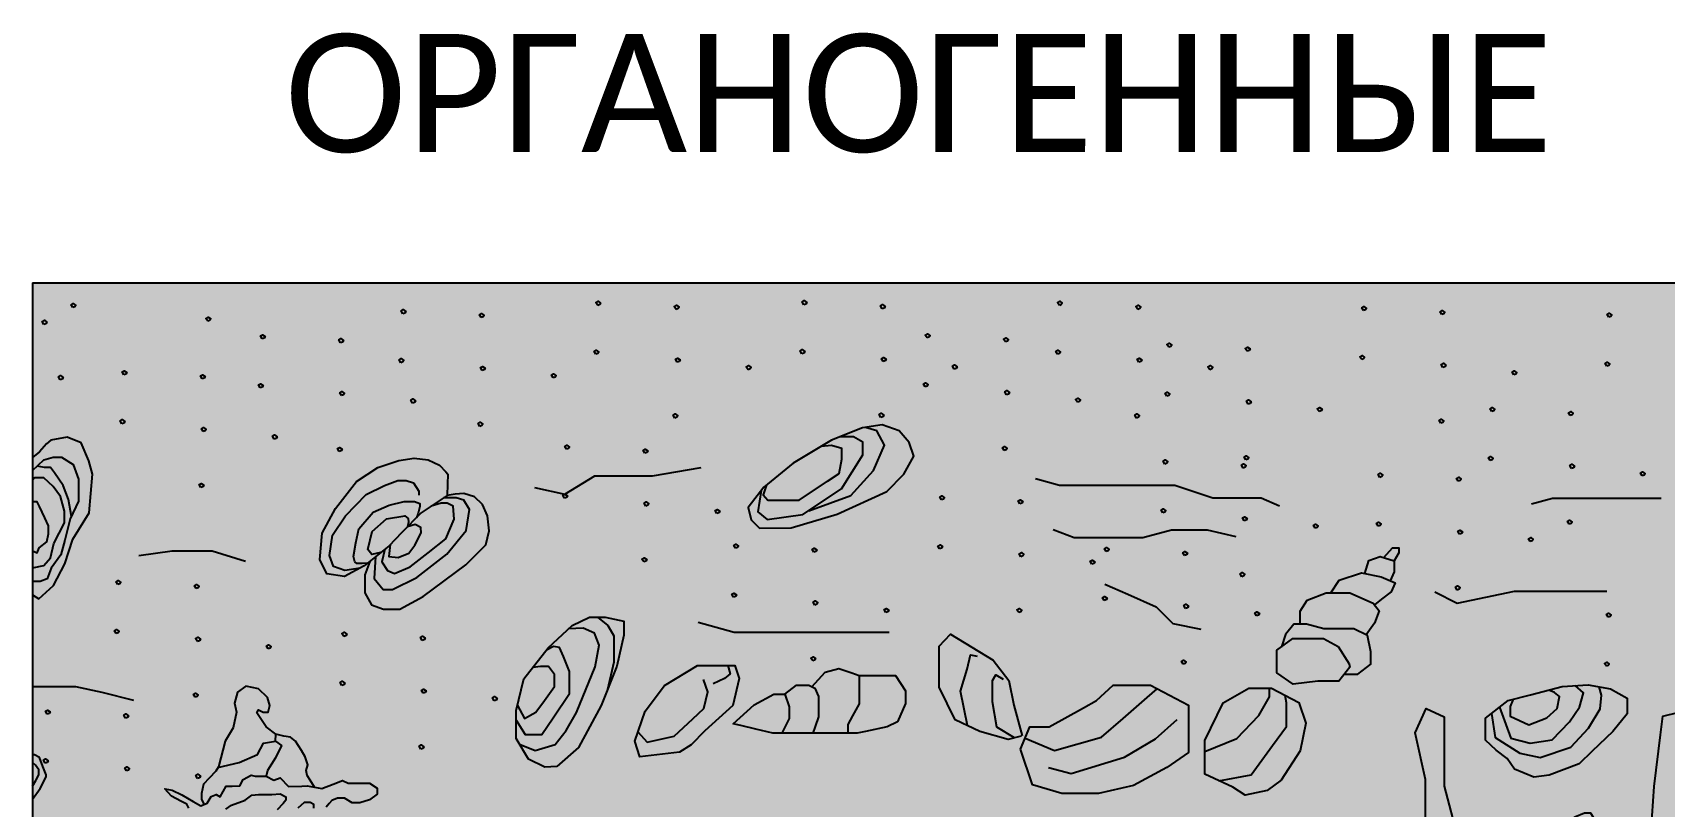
# Model space of a CAD drawing. Header units: millimetres. Extents: x 39 to 1913, y -1214 to 273.
# Drawn here: x 1341 to 1410, y 174.2 to 206.9 of the extents above; entities that cross this region are included whole.
import ezdxf

# ---------------------------------------------------------------- set-up
doc = ezdxf.new("R2010")
doc.units = ezdxf.units.MM
doc.styles.get("Standard").update_dxf_attribs({"font": 'arial.ttf'})

msp = doc.modelspace()

# ---------------------------------------------------------------- hatches: boundary and pattern name
at = {"transparency": 33554470}
h = msp.add_hatch(color=33, dxfattribs=at)
h.dxf.hatch_style = 1
h.paths.add_polyline_path([(1415.963, 196.321), (1340.963, 196.321), (1340.963, 130.539), (1415.963, 130.539)])

# ---------------------------------------------------------------- linework, layer by layer
at = {"color": 252}
for points in [[(1340.963, 196.321), (1415.963, 196.321)], [(1340.963, 196.321), (1340.963, 130.539)], [(1364.88, 195.362), (1364.807, 195.483), (1364.895, 195.537), (1365.006, 195.456), (1364.964, 195.392), (1364.88, 195.362)], [(1373.602, 195.388), (1373.529, 195.509), (1373.617, 195.562), (1373.728, 195.482), (1373.686, 195.418), (1373.602, 195.388)], [(1384.421, 195.362), (1384.348, 195.483), (1384.436, 195.537), (1384.547, 195.456), (1384.505, 195.392), (1384.421, 195.362)], [(1342.664, 195.269), (1342.59, 195.39), (1342.679, 195.444), (1342.79, 195.363), (1342.747, 195.299), (1342.664, 195.269)], [(1348.373, 194.692), (1348.3, 194.813), (1348.388, 194.867), (1348.499, 194.786), (1348.456, 194.722), (1348.373, 194.692)], [(1356.628, 195.009), (1356.555, 195.13), (1356.643, 195.184), (1356.754, 195.103), (1356.712, 195.039), (1356.628, 195.009)], [(1359.945, 194.842), (1359.871, 194.963), (1359.96, 195.016), (1360.071, 194.936), (1360.028, 194.872), (1359.945, 194.842)], [(1368.197, 195.194), (1368.124, 195.315), (1368.212, 195.369), (1368.323, 195.289), (1368.281, 195.225), (1368.197, 195.194)], [(1376.919, 195.22), (1376.846, 195.341), (1376.934, 195.395), (1377.045, 195.314), (1377.002, 195.25), (1376.919, 195.22)], [(1387.738, 195.194), (1387.665, 195.315), (1387.753, 195.369), (1387.864, 195.289), (1387.821, 195.225), (1387.738, 195.194)], [(1397.297, 195.14), (1397.223, 195.261), (1397.312, 195.315), (1397.423, 195.234), (1397.38, 195.17), (1397.297, 195.14)], [(1400.613, 194.972), (1400.54, 195.093), (1400.628, 195.147), (1400.74, 195.066), (1400.697, 195.002), (1400.613, 194.972)], [(1407.679, 194.857), (1407.605, 194.978), (1407.694, 195.031), (1407.805, 194.951), (1407.762, 194.887), (1407.679, 194.857)], [(1341.443, 194.554), (1341.37, 194.675), (1341.458, 194.729), (1341.569, 194.648), (1341.527, 194.584), (1341.443, 194.554)], [(1350.675, 193.946), (1350.601, 194.067), (1350.69, 194.121), (1350.801, 194.04), (1350.758, 193.976), (1350.675, 193.946)], [(1378.82, 193.982), (1378.746, 194.103), (1378.835, 194.156), (1378.946, 194.076), (1378.903, 194.012), (1378.82, 193.982)], [(1353.992, 193.778), (1353.918, 193.899), (1354.007, 193.953), (1354.118, 193.872), (1354.075, 193.808), (1353.992, 193.778)], [(1364.801, 193.29), (1364.728, 193.411), (1364.816, 193.464), (1364.928, 193.384), (1364.885, 193.32), (1364.801, 193.29)], [(1373.523, 193.315), (1373.45, 193.436), (1373.538, 193.49), (1373.649, 193.41), (1373.607, 193.346), (1373.523, 193.315)], [(1382.137, 193.814), (1382.063, 193.935), (1382.152, 193.988), (1382.263, 193.908), (1382.22, 193.844), (1382.137, 193.814)], [(1384.342, 193.29), (1384.269, 193.411), (1384.357, 193.464), (1384.468, 193.384), (1384.426, 193.32), (1384.342, 193.29)], [(1389.05, 193.589), (1388.976, 193.711), (1389.065, 193.764), (1389.176, 193.684), (1389.133, 193.62), (1389.05, 193.589)], [(1392.367, 193.422), (1392.293, 193.543), (1392.382, 193.596), (1392.493, 193.516), (1392.45, 193.452), (1392.367, 193.422)], [(1356.549, 192.937), (1356.476, 193.058), (1356.564, 193.112), (1356.675, 193.031), (1356.633, 192.967), (1356.549, 192.937)], [(1359.991, 192.606), (1359.918, 192.727), (1360.006, 192.781), (1360.118, 192.7), (1360.075, 192.636), (1359.991, 192.606)], [(1368.244, 192.959), (1368.17, 193.08), (1368.259, 193.133), (1368.37, 193.053), (1368.327, 192.989), (1368.244, 192.959)], [(1371.244, 192.641), (1371.171, 192.762), (1371.259, 192.816), (1371.37, 192.736), (1371.328, 192.672), (1371.244, 192.641)], [(1376.966, 192.984), (1376.892, 193.105), (1376.981, 193.159), (1377.092, 193.079), (1377.049, 193.014), (1376.966, 192.984)], [(1379.966, 192.667), (1379.893, 192.788), (1379.981, 192.842), (1380.092, 192.761), (1380.049, 192.697), (1379.966, 192.667)], [(1387.785, 192.959), (1387.711, 193.08), (1387.8, 193.133), (1387.911, 193.053), (1387.868, 192.989), (1387.785, 192.959)], [(1390.785, 192.641), (1390.712, 192.762), (1390.8, 192.816), (1390.911, 192.736), (1390.869, 192.672), (1390.785, 192.641)], [(1397.218, 193.068), (1397.144, 193.189), (1397.233, 193.242), (1397.344, 193.162), (1397.301, 193.098), (1397.218, 193.068)], [(1400.66, 192.737), (1400.587, 192.858), (1400.675, 192.911), (1400.786, 192.831), (1400.744, 192.767), (1400.66, 192.737)], [(1407.6, 192.784), (1407.526, 192.905), (1407.615, 192.959), (1407.726, 192.879), (1407.683, 192.815), (1407.6, 192.784)], [(1342.124, 192.215), (1342.051, 192.336), (1342.139, 192.39), (1342.25, 192.309), (1342.208, 192.245), (1342.124, 192.215)], [(1344.819, 192.422), (1344.746, 192.544), (1344.834, 192.597), (1344.945, 192.517), (1344.903, 192.453), (1344.819, 192.422)], [(1348.136, 192.255), (1348.063, 192.376), (1348.151, 192.429), (1348.262, 192.349), (1348.22, 192.285), (1348.136, 192.255)], [(1350.596, 191.874), (1350.522, 191.995), (1350.611, 192.048), (1350.722, 191.968), (1350.679, 191.904), (1350.596, 191.874)], [(1362.992, 192.289), (1362.919, 192.41), (1363.007, 192.463), (1363.118, 192.383), (1363.075, 192.319), (1362.992, 192.289)], [(1378.741, 191.909), (1378.667, 192.03), (1378.756, 192.084), (1378.867, 192.003), (1378.824, 191.939), (1378.741, 191.909)], [(1403.661, 192.419), (1403.587, 192.54), (1403.675, 192.594), (1403.787, 192.513), (1403.744, 192.449), (1403.661, 192.419)], [(1354.038, 191.543), (1353.965, 191.664), (1354.053, 191.717), (1354.164, 191.637), (1354.122, 191.573), (1354.038, 191.543)], [(1357.039, 191.225), (1356.965, 191.346), (1357.054, 191.4), (1357.165, 191.319), (1357.122, 191.255), (1357.039, 191.225)], [(1382.183, 191.578), (1382.11, 191.699), (1382.198, 191.753), (1382.309, 191.672), (1382.267, 191.608), (1382.183, 191.578)], [(1385.184, 191.261), (1385.11, 191.382), (1385.199, 191.435), (1385.31, 191.355), (1385.267, 191.291), (1385.184, 191.261)], [(1388.971, 191.517), (1388.897, 191.638), (1388.986, 191.692), (1389.097, 191.611), (1389.054, 191.547), (1388.971, 191.517)], [(1392.413, 191.186), (1392.34, 191.307), (1392.428, 191.361), (1392.539, 191.28), (1392.497, 191.216), (1392.413, 191.186)], [(1368.149, 190.594), (1368.075, 190.715), (1368.163, 190.769), (1368.275, 190.688), (1368.232, 190.624), (1368.149, 190.594)], [(1376.87, 190.62), (1376.797, 190.741), (1376.885, 190.794), (1376.996, 190.714), (1376.954, 190.65), (1376.87, 190.62)], [(1387.689, 190.594), (1387.616, 190.715), (1387.704, 190.769), (1387.816, 190.688), (1387.773, 190.624), (1387.689, 190.594)], [(1395.414, 190.869), (1395.34, 190.99), (1395.429, 191.043), (1395.54, 190.963), (1395.497, 190.899), (1395.414, 190.869)], [(1402.732, 190.865), (1402.659, 190.986), (1402.747, 191.04), (1402.859, 190.959), (1402.816, 190.895), (1402.732, 190.865)], [(1406.049, 190.697), (1405.976, 190.818), (1406.064, 190.872), (1406.175, 190.791), (1406.133, 190.727), (1406.049, 190.697)], [(1344.74, 190.35), (1344.667, 190.471), (1344.755, 190.525), (1344.866, 190.444), (1344.824, 190.38), (1344.74, 190.35)], [(1348.183, 190.019), (1348.109, 190.14), (1348.198, 190.194), (1348.309, 190.113), (1348.266, 190.049), (1348.183, 190.019)], [(1359.896, 190.241), (1359.823, 190.362), (1359.911, 190.416), (1360.022, 190.335), (1359.98, 190.271), (1359.896, 190.241)], [(1371.734, 185.931), (1373.063, 185.954), (1375.015, 186.519), (1377.12, 187.483), (1377.837, 188.223), (1378.261, 188.976), (1378.061, 189.564), (1377.637, 190.046), (1376.92, 190.304), (1376.085, 190.175), (1374.78, 189.658), (1373.157, 188.682), (1371.91, 187.671), (1371.251, 186.801), (1371.381, 186.284), (1371.734, 185.931)], [(1373.815, 186.672), (1375.591, 187.318), (1376.555, 188.376), (1377.014, 189.446), (1376.697, 190.057), (1376.216, 190.195)], [(1400.565, 190.372), (1400.491, 190.493), (1400.58, 190.547), (1400.691, 190.466), (1400.648, 190.402), (1400.565, 190.372)], [(1340.963, 183.113), (1341.22, 182.944), (1341.842, 183.502), (1342.329, 184.427), (1342.661, 185.466), (1343.361, 186.575), (1343.495, 188.22), (1343.347, 188.786), (1343.022, 189.548), (1342.421, 189.789), (1341.729, 189.654), (1341.545, 189.506), (1341.248, 189.16), (1340.963, 188.927)], [(1351.183, 189.702), (1351.11, 189.823), (1351.198, 189.876), (1351.309, 189.796), (1351.267, 189.732), (1351.183, 189.702)], [(1353.943, 189.178), (1353.87, 189.299), (1353.958, 189.353), (1354.069, 189.272), (1354.026, 189.208), (1353.943, 189.178)], [(1363.56, 189.274), (1363.486, 189.395), (1363.575, 189.448), (1363.686, 189.368), (1363.643, 189.304), (1363.56, 189.274)], [(1366.876, 189.106), (1366.803, 189.227), (1366.891, 189.281), (1367.003, 189.2), (1366.96, 189.136), (1366.876, 189.106)], [(1371.804, 187.53), (1371.663, 186.625), (1372.051, 186.295), (1373.568, 186.507), (1375.203, 187.6), (1376.097, 189.035), (1376.097, 189.575), (1375.709, 189.799), (1375.141, 189.801)], [(1372.032, 187.77), (1371.887, 187.342), (1372.086, 187.118), (1372.486, 187.118), (1373.404, 187.118), (1374.603, 187.918), (1375.105, 188.252), (1375.215, 188.858), (1375.215, 189.305), (1374.78, 189.434), (1374.335, 189.391)], [(1382.088, 189.214), (1382.015, 189.335), (1382.103, 189.388), (1382.214, 189.308), (1382.171, 189.244), (1382.088, 189.214)], [(1340.963, 188.369), (1341.432, 188.828), (1341.835, 188.934), (1342.188, 188.934), (1342.683, 188.63), (1342.909, 188.009), (1342.909, 187.069), (1342.555, 186.334), (1342.322, 185.43), (1342.16, 184.801), (1341.75, 184.236), (1341.573, 183.784), (1341.283, 183.671), (1340.963, 183.671)], [(1342.601, 186.429), (1342.478, 187.14), (1342.259, 187.74), (1341.884, 188.27), (1341.725, 188.496), (1341.467, 188.496), (1341.154, 188.556)], [(1358.533, 188.212), (1358.523, 187.792), (1358.511, 187.319), (1357.404, 186.577), (1356.576, 185.729), (1356.049, 185.19), (1354.996, 184.336), (1354.168, 183.881), (1353.417, 183.996), (1353.115, 184.606), (1353.211, 185.723), (1353.789, 186.769), (1354.675, 187.912), (1355.568, 188.496), (1356.467, 188.798), (1357.115, 188.894), (1357.706, 188.824), (1358.188, 188.605), (1358.451, 188.323), (1358.533, 188.212)], [(1388.882, 188.647), (1388.809, 188.768), (1388.897, 188.821), (1389.009, 188.741), (1388.966, 188.677), (1388.882, 188.647)], [(1392.199, 188.479), (1392.126, 188.6), (1392.214, 188.654), (1392.325, 188.573), (1392.283, 188.509), (1392.199, 188.479)], [(1392.318, 188.821), (1392.245, 188.943), (1392.333, 188.996), (1392.444, 188.916), (1392.401, 188.852), (1392.318, 188.821)], [(1402.653, 188.793), (1402.58, 188.914), (1402.668, 188.967), (1402.78, 188.887), (1402.737, 188.823), (1402.653, 188.793)], [(1406.096, 188.462), (1406.023, 188.583), (1406.111, 188.636), (1406.222, 188.556), (1406.179, 188.492), (1406.096, 188.462)], [(1340.963, 184.251), (1341.439, 184.349), (1341.722, 184.674), (1341.863, 185.282), (1342.315, 186.165), (1342.315, 186.652), (1342.146, 187.274), (1341.828, 187.698), (1341.439, 188.058), (1341.036, 188.058), (1340.963, 187.966)], [(1354.822, 184.241), (1354.172, 184.137), (1353.703, 184.304), (1353.526, 184.783), (1353.662, 185.637), (1354.204, 186.46), (1355.079, 187.356), (1355.86, 187.742), (1356.424, 187.95), (1356.776, 187.95), (1357.087, 187.852), (1357.316, 187.497), (1357.316, 187.329)], [(1362.205, 187.651), (1363.496, 187.376), (1364.762, 188.15), (1367.201, 188.15), (1369.258, 188.503)], [(1383.407, 188.037), (1384.432, 187.757), (1386.371, 187.757), (1388.44, 187.757), (1389.316, 187.757), (1390.92, 187.217), (1392.97, 187.217), (1393.735, 186.881)], [(1397.992, 188.084), (1397.919, 188.205), (1398.007, 188.258), (1398.118, 188.178), (1398.076, 188.114), (1397.992, 188.084)], [(1401.309, 187.916), (1401.236, 188.037), (1401.324, 188.09), (1401.435, 188.01), (1401.393, 187.946), (1401.309, 187.916)], [(1409.096, 188.144), (1409.023, 188.265), (1409.111, 188.319), (1409.223, 188.238), (1409.18, 188.174), (1409.096, 188.144)], [(1348.087, 187.654), (1348.014, 187.776), (1348.102, 187.829), (1348.214, 187.749), (1348.171, 187.685), (1348.087, 187.654)], [(1355.23, 184.526), (1355.029, 183.964), (1355.029, 183.194), (1355.306, 182.687), (1355.819, 182.502), (1356.504, 182.502), (1357.492, 183.036), (1359.303, 184.379), (1360.146, 185.221), (1360.291, 185.827), (1360.212, 186.459), (1360.001, 186.933), (1359.672, 187.256), (1359.218, 187.407), (1358.849, 187.373), (1358.511, 187.319)], [(1355.482, 184.73), (1355.418, 183.799), (1355.806, 183.338), (1356.195, 183.338), (1357.229, 183.845), (1358.5, 184.833), (1359.316, 185.84), (1359.455, 186.716), (1359.218, 187.111), (1358.895, 187.223), (1358.348, 187.21)], [(1363.481, 187.201), (1363.407, 187.323), (1363.496, 187.376), (1363.607, 187.296), (1363.564, 187.232), (1363.481, 187.201)], [(1379.434, 187.129), (1379.36, 187.25), (1379.449, 187.304), (1379.56, 187.223), (1379.517, 187.159), (1379.434, 187.129)], [(1404.4, 186.968), (1405.297, 187.207), (1406.999, 187.207), (1408.493, 187.207), (1409.897, 187.207)], [(1340.963, 184.978), (1341.149, 184.893), (1341.246, 185.107), (1341.559, 185.36), (1341.637, 185.699), (1341.637, 186.031), (1341.474, 186.377), (1341.251, 186.853), (1341.156, 187.054), (1340.963, 187.054)], [(1355.145, 184.457), (1354.917, 184.431), (1354.684, 184.431), (1354.603, 184.515), (1354.54, 184.729), (1354.641, 185.31), (1354.776, 185.907), (1355.374, 186.608), (1356.049, 186.906), (1356.691, 187.062), (1357.133, 187.062), (1357.345, 186.976), (1357.345, 186.846), (1357.276, 186.574), (1357.206, 186.374)], [(1355.866, 185.042), (1355.744, 184.505), (1355.979, 184.139), (1356.274, 184.014), (1356.936, 184.296), (1357.702, 184.892), (1358.455, 185.478), (1358.803, 186.319), (1358.756, 186.861), (1358.514, 186.984), (1358.26, 186.984), (1357.834, 186.865)], [(1366.923, 186.87), (1366.85, 186.991), (1366.938, 187.045), (1367.049, 186.965), (1367.007, 186.901), (1366.923, 186.87)], [(1369.924, 186.553), (1369.85, 186.674), (1369.938, 186.728), (1370.05, 186.647), (1370.007, 186.583), (1369.924, 186.553)], [(1382.75, 186.961), (1382.677, 187.083), (1382.765, 187.136), (1382.877, 187.056), (1382.834, 186.992), (1382.75, 186.961)], [(1388.803, 186.575), (1388.73, 186.696), (1388.818, 186.749), (1388.93, 186.669), (1388.887, 186.605), (1388.803, 186.575)], [(1355.692, 184.901), (1355.317, 184.818), (1355.144, 185.03), (1355.33, 185.794), (1355.934, 186.333), (1356.711, 186.448), (1356.859, 186.346), (1356.874, 186.183), (1356.834, 185.993)], [(1356.098, 185.241), (1356.04, 184.733), (1356.438, 184.687), (1356.89, 184.868), (1357.144, 185.213), (1357.415, 185.738), (1357.398, 185.959), (1357.148, 186.086), (1356.834, 185.993)], [(1384.153, 185.875), (1385.047, 185.539), (1386.8, 185.539), (1387.956, 185.539), (1389.167, 185.856), (1390.677, 185.856), (1391.889, 185.577)], [(1392.246, 186.244), (1392.173, 186.365), (1392.261, 186.418), (1392.372, 186.338), (1392.329, 186.274), (1392.246, 186.244)], [(1395.246, 185.926), (1395.173, 186.047), (1395.261, 186.101), (1395.373, 186.02), (1395.33, 185.956), (1395.246, 185.926)], [(1397.913, 186.011), (1397.84, 186.132), (1397.928, 186.186), (1398.039, 186.105), (1397.997, 186.041), (1397.913, 186.011)], [(1401.356, 185.68), (1401.282, 185.801), (1401.371, 185.855), (1401.482, 185.774), (1401.439, 185.71), (1401.356, 185.68)], [(1406.001, 186.097), (1405.927, 186.218), (1406.016, 186.272), (1406.127, 186.191), (1406.084, 186.127), (1406.001, 186.097)], [(1370.712, 185.084), (1370.638, 185.205), (1370.727, 185.258), (1370.838, 185.178), (1370.795, 185.114), (1370.712, 185.084)], [(1379.355, 185.057), (1379.281, 185.178), (1379.37, 185.232), (1379.481, 185.151), (1379.438, 185.087), (1379.355, 185.057)], [(1386.399, 184.942), (1386.326, 185.063), (1386.414, 185.116), (1386.525, 185.036), (1386.483, 184.972), (1386.399, 184.942)], [(1398.15, 184.688), (1398.52, 185.107), (1398.793, 185.107), (1398.793, 184.884), (1398.594, 184.549)], [(1404.356, 185.363), (1404.283, 185.484), (1404.371, 185.537), (1404.482, 185.457), (1404.44, 185.393), (1404.356, 185.363)], [(1345.452, 184.772), (1346.863, 184.977), (1348.567, 184.977), (1349.978, 184.537)], [(1366.828, 184.506), (1366.754, 184.627), (1366.843, 184.68), (1366.954, 184.6), (1366.911, 184.536), (1366.828, 184.506)], [(1374.029, 184.916), (1373.955, 185.037), (1374.044, 185.091), (1374.155, 185.01), (1374.112, 184.946), (1374.029, 184.916)], [(1382.797, 184.726), (1382.724, 184.847), (1382.812, 184.9), (1382.923, 184.82), (1382.881, 184.756), (1382.797, 184.726)], [(1385.798, 184.408), (1385.724, 184.53), (1385.813, 184.583), (1385.924, 184.503), (1385.881, 184.439), (1385.798, 184.408)], [(1389.716, 184.774), (1389.643, 184.895), (1389.731, 184.949), (1389.842, 184.868), (1389.799, 184.804), (1389.716, 184.774)], [(1397.357, 184.012), (1397.514, 184.561), (1397.998, 184.735), (1398.594, 184.549), (1398.594, 184.09), (1398.427, 183.708)], [(1392.151, 183.879), (1392.077, 184), (1392.166, 184.054), (1392.277, 183.973), (1392.234, 183.909), (1392.151, 183.879)], [(1395.913, 183.196), (1396.26, 183.73), (1397.216, 184.04), (1398.036, 183.879), (1398.632, 183.618), (1398.465, 183.237), (1398.06, 182.923), (1397.764, 182.683)], [(1344.573, 183.542), (1344.5, 183.663), (1344.588, 183.716), (1344.7, 183.636), (1344.657, 183.572), (1344.573, 183.542)], [(1347.89, 183.374), (1347.817, 183.495), (1347.905, 183.549), (1348.016, 183.468), (1347.974, 183.404), (1347.89, 183.374)], [(1370.633, 183.011), (1370.56, 183.133), (1370.648, 183.186), (1370.759, 183.106), (1370.716, 183.042), (1370.633, 183.011)], [(1386.32, 182.869), (1386.247, 182.99), (1386.335, 183.044), (1386.446, 182.964), (1386.404, 182.899), (1386.32, 182.869)], [(1386.352, 183.564), (1387.322, 183.135), (1388.523, 182.604), (1389.223, 181.905), (1390.416, 181.663)], [(1394.615, 181.868), (1394.615, 182.414), (1394.907, 182.886), (1395.714, 183.196), (1396.72, 183.196), (1397.7, 182.762), (1397.961, 182.439), (1397.763, 181.918), (1397.401, 181.415)], [(1400.308, 183.235), (1401.264, 182.757), (1403.683, 183.265), (1405.356, 183.265), (1406.82, 183.265), (1407.597, 183.265)], [(1401.26, 183.316), (1401.187, 183.437), (1401.275, 183.49), (1401.387, 183.41), (1401.344, 183.346), (1401.26, 183.316)], [(1374.075, 182.68), (1374.002, 182.801), (1374.09, 182.855), (1374.202, 182.775), (1374.159, 182.711), (1374.075, 182.68)], [(1377.076, 182.363), (1377.002, 182.484), (1377.091, 182.538), (1377.202, 182.457), (1377.159, 182.393), (1377.076, 182.363)], [(1382.702, 182.361), (1382.628, 182.482), (1382.717, 182.536), (1382.828, 182.455), (1382.785, 182.391), (1382.702, 182.361)], [(1389.763, 182.538), (1389.689, 182.659), (1389.778, 182.713), (1389.889, 182.632), (1389.846, 182.568), (1389.763, 182.538)], [(1392.763, 182.221), (1392.69, 182.342), (1392.778, 182.396), (1392.889, 182.315), (1392.847, 182.251), (1392.763, 182.221)], [(1363.15, 175.84), (1362.647, 175.816), (1361.953, 176.151), (1361.426, 177.025), (1361.426, 178.21), (1361.761, 179.55), (1362.779, 180.867), (1363.797, 181.813), (1364.539, 182.172), (1365.198, 182.172), (1365.988, 181.992), (1365.988, 181.406), (1365.689, 180.089), (1365.03, 178.425), (1364.072, 176.654), (1363.15, 175.84)], [(1361.567, 176.791), (1362.228, 176.522), (1363.079, 176.773), (1363.546, 177.372), (1363.977, 178.126), (1364.779, 180.065), (1364.947, 180.987), (1364.743, 181.49), (1364.264, 181.705), (1363.649, 181.675)], [(1364.869, 182.172), (1365.306, 181.813), (1365.569, 181.382), (1365.569, 180.257), (1365.3, 179.105)], [(1369.138, 181.953), (1370.65, 181.528), (1372.588, 181.528), (1374.384, 181.528), (1377.22, 181.528)], [(1396.484, 179.758), (1397.055, 179.758), (1397.601, 180.18), (1397.601, 180.702), (1397.465, 181.384), (1396.881, 181.67), (1396.372, 181.67), (1395.615, 181.67), (1394.882, 181.868), (1394.348, 181.868), (1393.988, 181.434), (1393.821, 180.915)], [(1407.653, 182.16), (1407.58, 182.281), (1407.668, 182.335), (1407.779, 182.254), (1407.737, 182.19), (1407.653, 182.16)], [(1344.494, 181.469), (1344.421, 181.59), (1344.509, 181.644), (1344.621, 181.564), (1344.578, 181.499), (1344.494, 181.469)], [(1347.937, 181.138), (1347.863, 181.259), (1347.952, 181.313), (1348.063, 181.233), (1348.02, 181.168), (1347.937, 181.138)], [(1350.937, 180.821), (1350.864, 180.942), (1350.952, 180.996), (1351.063, 180.915), (1351.021, 180.851), (1350.937, 180.821)], [(1354.13, 181.351), (1354.057, 181.472), (1354.145, 181.525), (1354.256, 181.445), (1354.214, 181.381), (1354.13, 181.351)], [(1357.447, 181.183), (1357.374, 181.304), (1357.462, 181.358), (1357.573, 181.277), (1357.531, 181.213), (1357.447, 181.183)], [(1382.804, 177.134), (1382.253, 176.984), (1381.05, 177.334), (1380.01, 177.823), (1379.334, 179.2), (1379.334, 180.941), (1379.81, 181.442), (1381.614, 180.34), (1382.278, 179.488), (1382.491, 178.449), (1382.846, 177.145)], [(1396.72, 180.056), (1396.248, 179.461), (1395.366, 179.461), (1394.311, 179.324), (1393.628, 179.808), (1393.628, 180.776), (1394.299, 181.26), (1395.602, 181.26), (1396.223, 180.925), (1396.682, 180.193), (1396.72, 180.056)], [(1361.426, 177.803), (1361.809, 177.204), (1362.516, 177.204), (1362.995, 177.91), (1363.689, 178.935), (1363.689, 179.862), (1363.426, 180.496), (1363.266, 180.88), (1363.011, 180.923), (1362.708, 180.776)], [(1373.98, 180.316), (1373.907, 180.437), (1373.995, 180.49), (1374.106, 180.41), (1374.064, 180.346), (1373.98, 180.316)], [(1380.53, 177.579), (1380.236, 179.037), (1380.524, 179.964), (1380.662, 180.578), (1380.939, 180.516)], [(1389.667, 180.174), (1389.594, 180.295), (1389.682, 180.348), (1389.794, 180.268), (1389.751, 180.204), (1389.667, 180.174)], [(1361.48, 178.426), (1361.78, 177.878), (1362.256, 178.139), (1362.623, 178.637), (1363.057, 179.227), (1363.057, 179.744), (1362.803, 180.081), (1362.454, 180.081), (1362.132, 180.03)], [(1368.842, 176.76), (1368.345, 176.451), (1366.661, 176.262), (1366.448, 176.925), (1366.89, 178.182), (1367.704, 179.272), (1369.103, 180.117), (1370.692, 180.117), (1370.866, 179.564), (1370.597, 178.434), (1369.419, 177.36), (1368.842, 176.76)], [(1370.384, 180.117), (1370.486, 179.77), (1370.249, 179.564), (1369.775, 179.351)], [(1373.946, 179.224), (1374.511, 179.833), (1375.09, 179.997), (1375.643, 179.808), (1375.952, 179.703), (1375.952, 178.501), (1375.668, 177.986), (1375.466, 177.62), (1375.466, 177.259)], [(1375.952, 179.703), (1376.888, 179.703), (1377.479, 179.703), (1377.906, 179.042), (1377.906, 178.514), (1377.567, 177.735)], [(1382.528, 177.059), (1381.776, 177.51), (1381.589, 178.587), (1381.589, 179.488), (1381.739, 179.726), (1382.038, 179.537)], [(1407.574, 180.088), (1407.501, 180.209), (1407.589, 180.263), (1407.7, 180.182), (1407.658, 180.118), (1407.574, 180.088)], [(1345.252, 178.644), (1343.904, 178.977), (1342.795, 179.217), (1342.001, 179.217), (1340.963, 179.217)], [(1347.842, 178.774), (1347.768, 178.895), (1347.857, 178.948), (1347.968, 178.868), (1347.925, 178.804), (1347.842, 178.774)], [(1352.894, 174.973), (1352.712, 175.263), (1352.581, 175.471), (1352.546, 175.67), (1352.609, 175.912), (1352.503, 176.26), (1352.337, 176.52), (1352.088, 176.913), (1351.881, 177.085), (1351.595, 177.129), (1351.258, 177.208), (1350.842, 177.529), (1350.589, 177.908), (1350.452, 178.112), (1350.519, 178.244), (1350.719, 178.143), (1350.933, 178.143), (1351.007, 178.427), (1350.898, 178.772), (1350.523, 179.138), (1349.991, 179.251), (1349.629, 178.994), (1349.511, 178.532), (1349.59, 178.148), (1349.45, 177.485), (1349.114, 176.923), (1348.825, 175.839), (1348.719, 175.651), (1348.43, 175.353), (1348.189, 175.105), (1348.115, 174.697), (1348.115, 174.452), (1348.218, 174.237)], [(1354.051, 179.278), (1353.978, 179.399), (1354.066, 179.453), (1354.177, 179.373), (1354.135, 179.309), (1354.051, 179.278)], [(1357.494, 178.947), (1357.42, 179.068), (1357.509, 179.122), (1357.62, 179.042), (1357.577, 178.977), (1357.494, 178.947)], [(1366.582, 177.307), (1366.977, 176.878), (1368.123, 177.131), (1368.906, 177.866), (1369.374, 178.305), (1369.538, 179.003), (1369.356, 179.525)], [(1377.567, 177.735), (1377.127, 177.521), (1376.221, 177.332), (1375.869, 177.259), (1374.625, 177.259), (1373.657, 177.259), (1372.299, 177.259), (1371.569, 177.433), (1370.946, 177.582), (1370.621, 177.659), (1371.507, 178.451), (1372.336, 178.903), (1372.802, 178.903), (1372.978, 178.376), (1372.978, 177.873), (1372.676, 177.259)], [(1372.802, 178.903), (1373.292, 179.293), (1373.82, 179.293), (1374.071, 179.155), (1374.222, 178.803), (1374.222, 177.948), (1374.084, 177.546), (1373.985, 177.259)], [(1382.772, 176.583), (1383.171, 177.519), (1383.988, 177.519), (1385.443, 178.336), (1385.996, 178.646), (1386.699, 179.293), (1387.715, 179.293), (1388.273, 179.293), (1389.887, 178.436), (1389.887, 177.34), (1389.887, 176.444), (1388.97, 175.806), (1387.555, 175.049), (1386.081, 174.71), (1384.526, 174.71), (1383.291, 175.069), (1382.772, 176.583)], [(1382.972, 177.051), (1384.222, 176.519), (1386.2, 177.081), (1387.117, 177.878), (1388.135, 178.763), (1388.566, 179.137)], [(1391.76, 174.972), (1390.576, 175.52), (1390.576, 176.952), (1391.361, 178.534), (1392.445, 179.157), (1393.405, 179.157), (1394.564, 178.559), (1394.85, 177.675), (1394.613, 176.504), (1393.816, 175.271), (1393.218, 174.835), (1392.283, 174.636), (1391.76, 174.972)], [(1390.576, 176.479), (1391.935, 177.027), (1392.869, 177.999), (1393.318, 178.796), (1393.318, 179.032), (1393.318, 179.157)], [(1402.904, 176.538), (1402.456, 176.955), (1402.456, 177.889), (1403.413, 178.637), (1404.37, 178.884), (1405.705, 179.228), (1406.802, 179.309), (1407.744, 179.131), (1408.462, 178.738), (1408.462, 178.074), (1407.844, 177.333), (1406.972, 176.492), (1406.417, 175.957), (1405.158, 175.481), (1404.502, 175.396), (1403.691, 175.736), (1403.382, 176.191), (1402.904, 176.538)], [(1402.712, 178.089), (1402.865, 177.071), (1403.907, 176.415), (1404.772, 176.222), (1406.076, 176.662), (1406.817, 177.472), (1407.312, 178.282), (1407.373, 178.869), (1407.273, 179.22)], [(1403.052, 178.355), (1403.052, 178.355), (1403.537, 177.048), (1404.347, 176.831), (1405.274, 176.97), (1406.015, 177.742), (1406.439, 178.352), (1406.609, 178.969), (1406.253, 179.269)], [(1403.632, 178.694), (1403.498, 178.383), (1403.498, 177.981), (1404.293, 177.603), (1405.057, 177.904), (1405.49, 178.305), (1405.598, 178.815), (1405.374, 178.984), (1405.134, 179.081)], [(1341.578, 178.062), (1341.504, 178.183), (1341.593, 178.237), (1341.704, 178.157), (1341.661, 178.093), (1341.578, 178.062)], [(1360.494, 178.63), (1360.421, 178.751), (1360.509, 178.805), (1360.62, 178.724), (1360.578, 178.66), (1360.494, 178.63)], [(1391.168, 175.246), (1392.545, 175.495), (1393.442, 176.728), (1394.032, 177.538), (1394.032, 178.534), (1393.984, 178.858)], [(1399.914, 171.657), (1399.914, 175.293), (1399.475, 177.267), (1399.945, 178.302), (1400.715, 177.952), (1400.715, 176.484), (1400.715, 175.011), (1401.293, 172.817)], [(1344.895, 177.895), (1344.821, 178.016), (1344.91, 178.069), (1345.021, 177.989), (1344.978, 177.925), (1344.895, 177.895)], [(1383.968, 175.806), (1384.925, 175.547), (1387.177, 176.244), (1388.492, 177.021), (1389.409, 177.838)], [(1403.451, 167.189), (1404.567, 167.669), (1405.121, 167.907), (1406.055, 168.798), (1406.122, 169.5), (1406.094, 170.949), (1406.269, 172.617), (1406.092, 173.316), (1406.236, 173.711), (1406.652, 173.888), (1406.908, 173.888), (1407.586, 172.772), (1407.513, 172.162), (1407.397, 171.506), (1407.413, 170.568), (1407.486, 170.019), (1408.246, 169.702), (1408.957, 170.041), (1409.329, 170.879), (1409.518, 173.755), (1409.6, 174.993), (1409.869, 177.181), (1409.967, 177.98), (1410.594, 178.133)], [(1348.802, 175.798), (1349.7, 176.019), (1350.475, 176.36), (1350.733, 176.828), (1351.237, 176.916), (1351.258, 177.208)], [(1351.237, 176.916), (1351.491, 176.728), (1351.237, 176.207), (1350.9, 175.673), (1350.851, 175.441)], [(1340.963, 174.469), (1341.277, 174.915), (1341.541, 175.415), (1341.541, 175.495), (1341.393, 175.852), (1341.255, 176.223), (1341.04, 176.339), (1340.963, 176.339)], [(1341.499, 175.99), (1341.425, 176.111), (1341.514, 176.165), (1341.625, 176.084), (1341.582, 176.02), (1341.499, 175.99)], [(1357.398, 176.583), (1357.325, 176.704), (1357.413, 176.757), (1357.525, 176.677), (1357.482, 176.613), (1357.398, 176.583)], [(1340.963, 175.009), (1341.094, 175.25), (1341.225, 175.491), (1341.225, 175.71), (1341.085, 175.906), (1340.963, 176.022)], [(1344.941, 175.659), (1344.868, 175.78), (1344.956, 175.834), (1345.067, 175.753), (1345.025, 175.689), (1344.941, 175.659)], [(1347.568, 174.085), (1347.483, 174.246), (1347.268, 174.361), (1347.031, 174.486), (1346.837, 174.589), (1346.697, 174.748), (1346.561, 174.903), (1346.867, 174.849), (1347.273, 174.644), (1347.52, 174.504), (1347.756, 174.369), (1348.084, 174.183), (1348.351, 174.292), (1348.526, 174.575), (1348.731, 174.655), (1348.902, 174.559), (1349.158, 175.015), (1349.404, 175.015), (1349.737, 175.021), (1349.873, 175.299), (1350.206, 175.482), (1350.382, 175.441), (1350.851, 175.441), (1351.177, 175.265), (1351.442, 175.367), (1351.795, 174.993), (1352.356, 175.019), (1352.581, 175.03), (1353.207, 174.917), (1353.683, 175.101), (1354.082, 175.255), (1354.323, 175.135), (1354.738, 175.135), (1355.221, 175.135), (1355.547, 174.931), (1355.547, 174.679), (1355.221, 174.434), (1354.819, 174.305), (1354.493, 174.305), (1354.159, 174.509), (1353.867, 174.509), (1353.629, 174.414), (1353.52, 174.285), (1353.382, 174.121)], [(1347.942, 175.342), (1347.868, 175.463), (1347.957, 175.516), (1348.068, 175.436), (1348.025, 175.372), (1347.942, 175.342)], [(1349.144, 174.034), (1349.387, 174.214), (1349.963, 174.416), (1350.238, 174.634), (1350.52, 174.664), (1351.094, 174.664), (1351.441, 174.693), (1351.681, 174.564), (1351.681, 174.416), (1351.571, 174.287), (1351.32, 174.012)], [(1352.867, 174.081), (1352.867, 174.244), (1352.703, 174.319), (1352.458, 174.319), (1352.193, 174.088)]]:
    msp.add_lwpolyline(points, dxfattribs=at)

# ---------------------------------------------------------------- texts
at = {"color": 252, "insert": (1378.463, 204.321), "char_height": 5, "attachment_point": 5}
msp.add_mtext_dynamic_manual_height_columns('{\\fCalibri Light|b0|i0|c204|p34;ОРГАНОГЕННЫЕ}', width=95.95953, gutter_width=12.5, heights=[0], dxfattribs=at)

doc.saveas('drawing.dxf')
